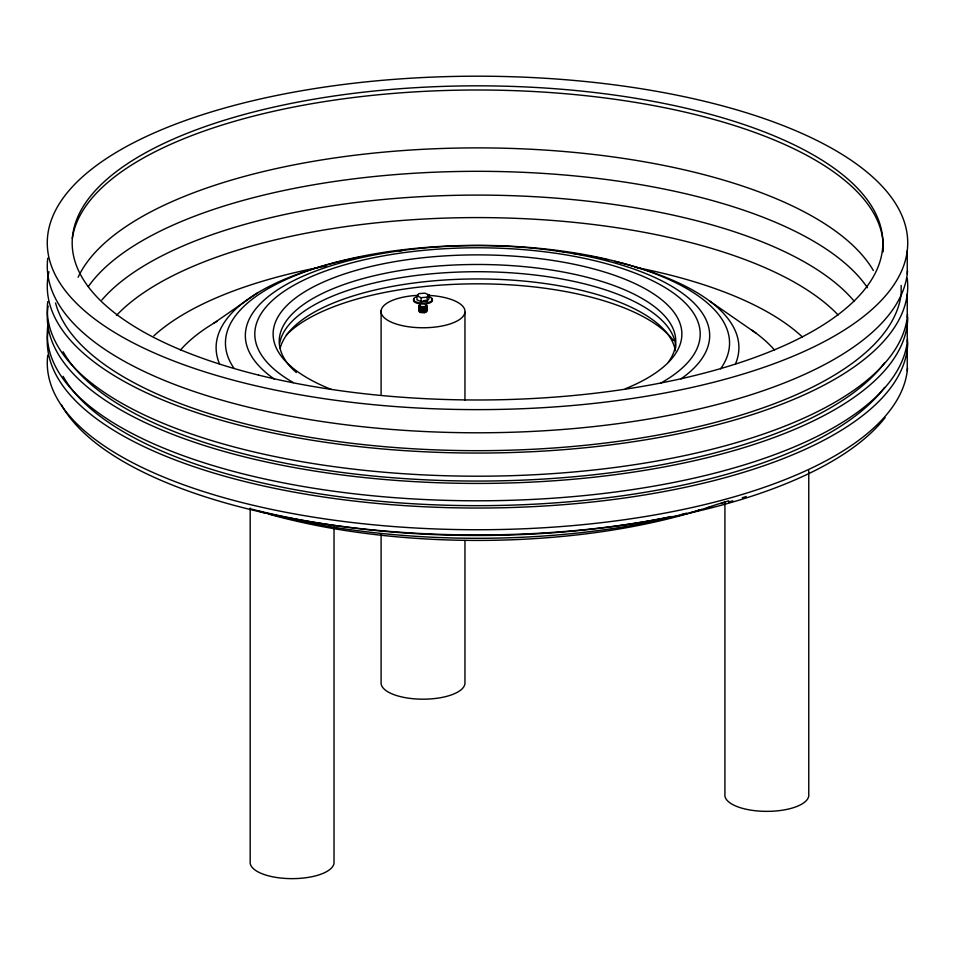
<?xml version="1.0" encoding="UTF-8"?>
<svg xmlns="http://www.w3.org/2000/svg" width="955" height="955" viewBox="0 0 955 955"><rect width="100%" height="100%" fill="white"/><g stroke="black" fill="none" stroke-linecap="round" stroke-linejoin="round"><path stroke-width="1.43" d="M416.965 295.919L418.839 293.651L424.844 293.149L428.974 294.904L428.974 298.808L427.112 301.076L421.107 301.577L416.965 299.822L416.965 295.919L421.107 297.685L427.112 297.172L428.974 294.904M213.598 323.351L257.54 292.899M728.689 500.85L716.202 504.634A354.687 137.448 0 0 1 269.107 514.196M709.78 301.159L756.181 333.259M907.25 250.771A430.228 166.719 0 0 1 245.077 383.206A430.228 166.719 0 0 1 280.173 94.76A430.228 166.719 0 0 1 907.25 250.771L907.25 273.918M907.25 294.176L907.25 317.335M907.25 324.569L907.25 341.926M907.25 349.16L907.25 370.874M901.15 285.39L901.15 294.068A424.127 164.356 0 0 1 488.996 450.617A424.127 164.356 0 0 1 55.557 302.95M808.766 470.684L808.766 795.861A41.972 16.259 0 0 1 764.871 811.344A41.972 16.259 0 0 1 724.917 794.333L724.917 501.972M464.954 312.261L464.954 400.276M464.954 540.482L464.954 683.685A41.972 16.259 0 0 1 421.048 699.167A41.972 16.259 0 0 1 381.105 682.157L381.105 534.478M427.112 297.172L427.112 301.076M421.107 297.685L421.107 301.577M381.105 310.733L381.105 394.272M334.023 526.026L334.023 863.141A41.972 16.259 0 0 1 290.129 878.624A41.972 16.259 0 0 1 250.174 861.613L250.174 508.096M885.094 417.61A425.703 164.964 0 0 1 460.895 534.848A425.703 164.964 0 0 1 61.574 405.147M907.728 317.335A430.228 166.719 0 0 1 463.068 483.337A430.228 166.719 0 0 1 48.132 306.161M907.537 339.049A430.228 166.719 0 0 1 460.955 500.671A430.228 166.719 0 0 1 47.75 326.228M907.214 278.215A430.228 166.719 0 0 1 469.096 453.016A430.228 166.719 0 0 1 48.932 271.709M907.537 314.446A430.228 166.719 0 0 1 460.955 476.079A430.228 166.719 0 0 1 47.75 301.625M884.569 387.455A424.127 164.356 0 0 1 462.674 505.565A424.127 164.356 0 0 1 63.114 376.33M266.111 513.348A354.687 137.448 0 0 1 258.698 511.152M234.035 368.332A252.06 97.685 0 0 1 478.24 245.363A252.06 97.685 0 0 1 720.571 368.893M78.107 277.284A405.815 157.253 0 0 1 468.607 147.918A405.815 157.253 0 0 1 873.359 270.528M72.317 238.487A405.815 157.253 0 0 1 494.738 90.14A405.815 157.253 0 0 1 883.136 251.845M279.636 343.597A198.282 76.842 0 0 1 483.027 271.745A198.282 76.842 0 0 1 675.77 347.883M296.337 372.546A198.282 76.842 0 0 1 463.211 264.678A198.282 76.842 0 0 1 668.369 362.124M280.197 348.169A198.282 76.842 0 0 1 480.89 278.956A198.282 76.842 0 0 1 675.364 350.795M286.297 335.038A204.382 79.205 0 0 1 485.045 283.874A204.382 79.205 0 0 1 673.514 340.589M293.352 382.609A222.694 86.296 0 0 1 330.8 269.155A222.694 86.296 0 0 1 625.967 269.752A222.694 86.296 0 0 1 660.299 383.361M331.361 389.449A204.382 79.205 0 0 1 332.949 278.084A204.382 79.205 0 0 1 620.332 277.428A204.382 79.205 0 0 1 625.322 388.769M153.874 335.814A351.524 136.219 0 0 1 325.977 266.087M635.206 267.257A351.524 136.219 0 0 1 802.319 336.924M884.569 362.852A424.127 164.356 0 0 1 462.674 480.962A424.127 164.356 0 0 1 63.114 351.726M274.348 379.111A232.172 89.973 0 0 1 477.19 245.59A232.172 89.973 0 0 1 680.951 378.908M614.71 261.395A261.395 101.29 0 0 1 735.35 364.237M219.447 363.736A261.395 101.29 0 0 1 361.742 256.8M399.333 250.962A261.395 101.29 0 0 1 402.318 250.604M556.968 251.117A261.395 101.29 0 0 1 559.964 251.499M562.961 251.893A261.395 101.29 0 0 1 565.945 252.299M573.394 253.385A261.395 101.29 0 0 1 576.354 253.851M579.303 254.317A261.395 101.29 0 0 1 582.24 254.806M589.522 256.095A261.395 101.29 0 0 1 592.398 256.632M595.263 257.182A261.395 101.29 0 0 1 602.342 258.626M605.136 259.223A261.395 101.29 0 0 1 607.905 259.832M907.728 341.938A430.228 166.719 0 0 1 463.068 507.941A430.228 166.719 0 0 1 48.132 330.764M907.537 367.985A430.228 166.719 0 0 1 460.955 529.619A430.228 166.719 0 0 1 47.75 355.165M116.438 315.46A384.364 148.944 0 0 1 476.855 217.585A384.364 148.944 0 0 1 838.12 314.995M907.537 271.041A430.228 166.719 0 0 1 460.955 432.663A430.228 166.719 0 0 1 47.75 258.208M88.326 286.584A403.32 156.286 0 0 1 479.016 171.315A403.32 156.286 0 0 1 867.462 287.73M180.376 350.115A313.61 121.524 0 0 1 217.036 321.322M751.907 330.167A313.61 121.524 0 0 1 774.517 349.996M101.887 299.954A396.003 153.457 0 0 1 479.577 195.095A396.003 153.457 0 0 1 854.415 301.482M746.249 496.457A408.967 158.482 0 0 1 742.274 497.782M732.807 500.802A408.967 158.482 0 0 1 728.665 502.067M701.4 509.624A408.967 158.482 0 0 1 696.947 510.734M686.454 513.229A408.967 158.482 0 0 1 681.918 514.256M671.234 516.571A408.967 158.482 0 0 1 250.437 508.812M724.893 502.223A375.291 145.435 0 0 1 720.929 503.548M711.463 506.568A375.291 145.435 0 0 1 707.321 507.833M701.71 509.481A375.291 145.435 0 0 1 690.238 512.668M687.314 513.444A375.291 145.435 0 0 1 682.909 514.578M679.948 515.318A375.291 145.435 0 0 1 675.483 516.404M672.487 517.121A375.291 145.435 0 0 1 265.55 512.883M424.951 312.512A3.307 1.277 0 0 1 424.199 312.679M420.928 312.5A3.307 1.277 0 0 1 420.319 312.261M426.634 306.949A3.963 1.54 0 0 1 422.408 309.05A3.307 1.277 0 0 1 419.687 307.653M419.83 306.579A3.963 1.54 0 0 0 422.408 309.05A3.307 1.277 0 0 0 426.228 308.011M426.24 307.068A3.307 1.277 0 0 1 422.934 308.501A3.307 1.277 0 0 1 419.687 307.044M426.634 310.614A3.963 1.54 0 0 1 422.408 312.703A3.963 1.54 0 0 1 419.83 310.244M426.228 311.055A3.307 1.277 0 0 1 422.504 312.154A3.307 1.277 0 0 1 419.687 310.697M426.634 310.005A3.963 1.54 0 0 1 422.408 312.094A3.963 1.54 0 0 1 419.83 309.635M426.24 310.112A3.307 1.277 0 0 1 422.934 311.557A3.307 1.277 0 0 1 419.687 310.089M425.405 304.49A3.963 1.54 0 0 1 426.085 306.651A3.963 1.54 0 0 1 420.522 306.913A3.963 1.54 0 0 1 419.83 304.752M425.596 304.621A3.307 1.277 0 0 1 423.781 306.639A3.307 1.277 0 0 1 419.687 305.218M426.026 305.528A3.307 1.277 0 0 1 423.363 307.283A3.307 1.277 0 0 1 419.687 305.827M426.634 305.731A3.963 1.54 0 0 1 422.408 307.832A3.963 1.54 0 0 1 419.83 305.361M426.002 307.116A3.307 1.277 0 0 1 422.934 307.892A3.307 1.277 0 0 1 419.89 307.092M419.675 306.77A3.307 1.277 0 0 1 419.687 306.436M426.634 309.396A3.963 1.54 0 0 1 422.408 311.485A3.963 1.54 0 0 1 419.83 309.026M426.228 309.838A3.307 1.277 0 0 1 422.504 310.936A3.307 1.277 0 0 1 419.687 309.48M426.634 307.558A3.963 1.54 0 0 1 422.408 309.659A3.963 1.54 0 0 1 419.83 307.188M426.24 308.286A3.307 1.277 0 0 1 423.781 309.683A3.307 1.277 0 0 1 419.89 308.919M419.675 308.596A3.307 1.277 0 0 1 419.687 308.262M426.634 308.787A3.963 1.54 0 0 1 422.408 310.876A3.963 1.54 0 0 1 419.83 308.417M426.228 309.229A3.307 1.277 0 0 1 422.504 310.327A3.307 1.277 0 0 1 419.687 308.871M426.634 308.179A3.963 1.54 0 0 1 422.408 310.268A3.963 1.54 0 0 1 419.83 307.808M426.634 306.34A3.963 1.54 0 0 1 422.408 308.441A3.963 1.54 0 0 1 419.83 305.97M425.56 300.252A3.307 1.277 0 0 1 423.351 300.73M428.091 296.372A9.466 3.665 0 0 1 430.454 301.696A9.466 3.665 0 0 1 416.559 302.15A9.466 3.665 0 0 1 416.607 296.742M431.385 298.688A9.466 3.665 0 0 1 423.769 304.024A9.466 3.665 0 0 1 413.957 299.261M427.804 295.346A41.972 16.259 0 0 1 458.615 320.128A41.972 16.259 0 0 1 387.635 320.235A41.972 16.259 0 0 1 417.896 295.358M258.53 375.088A405.326 157.074 0 0 0 882.384 250.317A405.326 157.074 0 0 0 291.597 103.331A405.326 157.074 0 0 0 258.53 375.088"/></g></svg>
